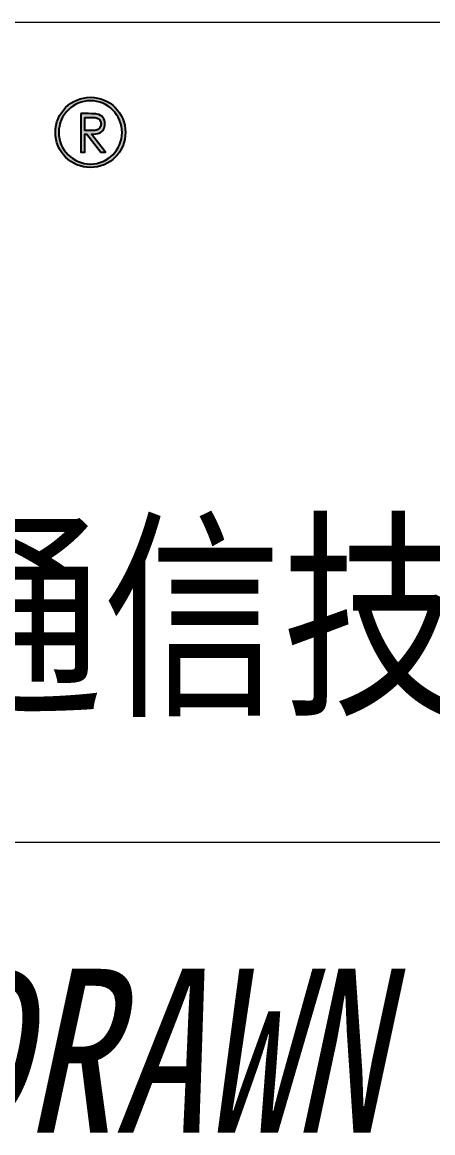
# Model space of a CAD drawing. Header units: millimetres. Extents: x 640 to 795, y 13 to 123.
# Drawn here: x 733.1 to 737.72, y 31.08 to 43.57 of the extents above; entities that cross this region are included whole.
import ezdxf

# ---------------------------------------------------------------- set-up
doc = ezdxf.new("R2010")
doc.units = ezdxf.units.MM
doc.header["$LTSCALE"] = 16.335
doc.layers.get('0').update_dxf_attribs({"linetype": 'CONTINUOUS'})
doc.layers.add('04 \\M+2A4E5\\M+2A672', color=1, linetype='CONTINUOUS')
doc.layers.add('07 图框', color=15, linetype='CONTINUOUS')
doc.styles.add('ST1', font='', dxfattribs={"width": 0.8})
doc.styles.get('ST1').set_extended_font_data('SimSun')

# ---------------------------------------------------------------- blocks, each defined once
blk = doc.blocks.new('BF')
at = {"layer": '04 \\M+2A4E5\\M+2A672'}
h = blk.add_hatch(color=7, dxfattribs=at)
h.dxf.hatch_style = 1
edge = h.paths.add_edge_path(flags=16)
edge.add_spline(control_points=[(1144.1352, -290.0716), (1143.9785, -290.0716), (1143.8515, -289.9448), (1143.8515, -289.788), (1143.8515, -289.6317), (1143.9785, -289.5046), (1144.1352, -289.5046), (1144.2911, -289.5046), (1144.4182, -289.6317), (1144.4182, -289.788), (1144.4182, -289.9448), (1144.2911, -290.0716), (1144.1352, -290.0716)], knot_values=[0, 0, 0, 0, 1, 1, 1, 2, 2, 2, 3, 3, 3, 4, 4, 4, 4], degree=3, periodic=0)
edge = h.paths.add_edge_path()
edge.add_spline(control_points=[(1144.1352, -289.4737), (1143.9611, -289.4737), (1143.8205, -289.6143), (1143.8205, -289.788), (1143.8205, -289.962), (1143.9611, -290.1025), (1144.1352, -290.1025), (1144.3083, -290.1025), (1144.4487, -289.962), (1144.4487, -289.788), (1144.4487, -289.6143), (1144.3083, -289.4737), (1144.1352, -289.4737)], knot_values=[0, 0, 0, 0, 1, 1, 1, 2, 2, 2, 3, 3, 3, 4, 4, 4, 4], degree=3, periodic=0)
h = blk.add_hatch(color=7, dxfattribs=at)
h.dxf.hatch_style = 1
edge = h.paths.add_edge_path(flags=16)
edge.add_spline(control_points=[(1144.0837, -289.6542), (1144.0837, -289.6542), (1144.0837, -289.7716), (1144.0837, -289.7716), (1144.0837, -289.7716), (1144.1433, -289.7719), (1144.1433, -289.7719), (1144.1662, -289.7719), (1144.1833, -289.7697), (1144.1946, -289.7655), (1144.2057, -289.761), (1144.214, -289.7539), (1144.2205, -289.7442), (1144.2263, -289.7347), (1144.2299, -289.724), (1144.2299, -289.712), (1144.2299, -289.7006), (1144.2263, -289.69), (1144.22, -289.6801), (1144.2137, -289.6707), (1144.2057, -289.6641), (1144.1952, -289.6598), (1144.185, -289.6556), (1144.1682, -289.6542), (1144.1445, -289.6542), (1144.1445, -289.6542), (1144.0837, -289.6542), (1144.0837, -289.6542)], knot_values=[0, 0, 0, 0, 1, 1, 1, 2, 2, 2, 3, 3, 3, 4, 4, 4, 5, 5, 5, 6, 6, 6, 7, 7, 7, 8, 8, 8, 9, 9, 9, 9], degree=3, periodic=0)
edge = h.paths.add_edge_path()
edge.add_spline(control_points=[(1144.0488, -289.6201), (1144.0488, -289.6201), (1144.118, -289.6201), (1144.118, -289.6201), (1144.1564, -289.6201), (1144.1826, -289.6215), (1144.1959, -289.6247), (1144.2164, -289.629), (1144.2334, -289.6394), (1144.2459, -289.6549), (1144.2588, -289.6707), (1144.2652, -289.6896), (1144.2652, -289.712), (1144.2652, -289.7309), (1144.2609, -289.7477), (1144.252, -289.7616), (1144.2433, -289.7761), (1144.2308, -289.7869), (1144.214, -289.7944), (1144.1976, -289.8015), (1144.175, -289.8054), (1144.1457, -289.8054), (1144.1457, -289.8054), (1144.2704, -289.966), (1144.2704, -289.966), (1144.2704, -289.966), (1144.2272, -289.966), (1144.2272, -289.966), (1144.2272, -289.966), (1144.1032, -289.8054), (1144.1032, -289.8054), (1144.1032, -289.8054), (1144.0837, -289.8054), (1144.0837, -289.8054), (1144.0837, -289.8054), (1144.0837, -289.966), (1144.0837, -289.966), (1144.0837, -289.966), (1144.0488, -289.966), (1144.0488, -289.966), (1144.0488, -289.966), (1144.0488, -289.6201), (1144.0488, -289.6201)], knot_values=[0, 0, 0, 0, 1, 1, 1, 2, 2, 2, 3, 3, 3, 4, 4, 4, 5, 5, 5, 6, 6, 6, 7, 7, 7, 8, 8, 8, 9, 9, 9, 10, 10, 10, 11, 11, 11, 12, 12, 12, 13, 13, 13, 14, 14, 14, 14], degree=3, periodic=0)
at = {"lineweight": 0}
blk.add_line((1138.6161, -288.8009), (1190.8551, -288.8009), dxfattribs=at)
at = {"layer": '04 \\M+2A4E5\\M+2A672', "color": 7}
for points, knots in [([(1144.1352, -289.4737), (1143.9611, -289.4737), (1143.8205, -289.6143), (1143.8205, -289.788), (1143.8205, -289.962), (1143.9611, -290.1025), (1144.1352, -290.1025), (1144.3083, -290.1025), (1144.4487, -289.962), (1144.4487, -289.788), (1144.4487, -289.6143), (1144.3083, -289.4737), (1144.1352, -289.4737)], [0, 0, 0, 0, 1, 1, 1, 2, 2, 2, 3, 3, 3, 4, 4, 4, 4]), ([(1144.1352, -290.0716), (1143.9785, -290.0716), (1143.8515, -289.9448), (1143.8515, -289.788), (1143.8515, -289.6317), (1143.9785, -289.5046), (1144.1352, -289.5046), (1144.2911, -289.5046), (1144.4182, -289.6317), (1144.4182, -289.788), (1144.4182, -289.9448), (1144.2911, -290.0716), (1144.1352, -290.0716)], [0, 0, 0, 0, 1, 1, 1, 2, 2, 2, 3, 3, 3, 4, 4, 4, 4]), ([(1144.0488, -289.6201), (1144.0488, -289.6201), (1144.118, -289.6201), (1144.118, -289.6201), (1144.1564, -289.6201), (1144.1826, -289.6215), (1144.1959, -289.6247), (1144.2164, -289.629), (1144.2334, -289.6394), (1144.2459, -289.6549), (1144.2588, -289.6707), (1144.2652, -289.6896), (1144.2652, -289.712), (1144.2652, -289.7309), (1144.2609, -289.7477), (1144.252, -289.7616), (1144.2433, -289.7761), (1144.2308, -289.7869), (1144.214, -289.7944), (1144.1976, -289.8015), (1144.175, -289.8054), (1144.1457, -289.8054), (1144.1457, -289.8054), (1144.2704, -289.966), (1144.2704, -289.966), (1144.2704, -289.966), (1144.2272, -289.966), (1144.2272, -289.966), (1144.2272, -289.966), (1144.1032, -289.8054), (1144.1032, -289.8054), (1144.1032, -289.8054), (1144.0837, -289.8054), (1144.0837, -289.8054), (1144.0837, -289.8054), (1144.0837, -289.966), (1144.0837, -289.966), (1144.0837, -289.966), (1144.0488, -289.966), (1144.0488, -289.966), (1144.0488, -289.966), (1144.0488, -289.6201), (1144.0488, -289.6201)], [0, 0, 0, 0, 1, 1, 1, 2, 2, 2, 3, 3, 3, 4, 4, 4, 5, 5, 5, 6, 6, 6, 7, 7, 7, 8, 8, 8, 9, 9, 9, 10, 10, 10, 11, 11, 11, 12, 12, 12, 13, 13, 13, 14, 14, 14, 14]), ([(1144.0837, -289.6542), (1144.0837, -289.6542), (1144.0837, -289.7716), (1144.0837, -289.7716), (1144.0837, -289.7716), (1144.1433, -289.7719), (1144.1433, -289.7719), (1144.1662, -289.7719), (1144.1833, -289.7697), (1144.1946, -289.7655), (1144.2057, -289.761), (1144.214, -289.7539), (1144.2205, -289.7442), (1144.2263, -289.7347), (1144.2299, -289.724), (1144.2299, -289.712), (1144.2299, -289.7006), (1144.2263, -289.69), (1144.22, -289.6801), (1144.2137, -289.6707), (1144.2057, -289.6641), (1144.1952, -289.6598), (1144.185, -289.6556), (1144.1682, -289.6542), (1144.1445, -289.6542), (1144.1445, -289.6542), (1144.0837, -289.6542), (1144.0837, -289.6542)], [0, 0, 0, 0, 1, 1, 1, 2, 2, 2, 3, 3, 3, 4, 4, 4, 5, 5, 5, 6, 6, 6, 7, 7, 7, 8, 8, 8, 9, 9, 9, 9])]:
    blk.add_open_spline(points, degree=3, knots=knots, dxfattribs=at)
at = {"layer": '07 图框', "color": 7, "lineweight": 0}
for p, q in [((1124.7196, -288.8009), (1190.8551, -288.8009)), ((1124.7202, -288.8009), (1190.8551, -288.8009)), ((1124.7202, -296.1493), (1190.8551, -296.1493))]:
    blk.add_line(p, q, dxfattribs=at)
at = {"layer": '04 \\M+2A4E5\\M+2A672', "color": 7, "lineweight": 0, "insert": (1158.6792, -295.03), "char_height": 1.469664, "width": 28.312372, "attachment_point": 9, "style": 'ST1'}
blk.add_mtext('{\\W2.222786; }上海移远通信技术股份有限公司  ', dxfattribs=at)
at = {"layer": '07 图框', "color": 7, "lineweight": 0, "insert": (1142.7438, -297.2842), "char_height": 1.469664, "width": 4.312279, "attachment_point": 1, "style": 'ST1'}
blk.add_mtext('{\\fSimSun|b0|i1|c134|p2;DRAWN}', dxfattribs=at)

msp = doc.modelspace()

# ---------------------------------------------------------------- block references
at = {"xscale": 1.255001684532104, "yscale": 1.255001684532104, "zscale": 1.255001684532104}
msp.add_blockref('BF', (-702.023, 406.014), dxfattribs=at)

doc.saveas('drawing.dxf')
